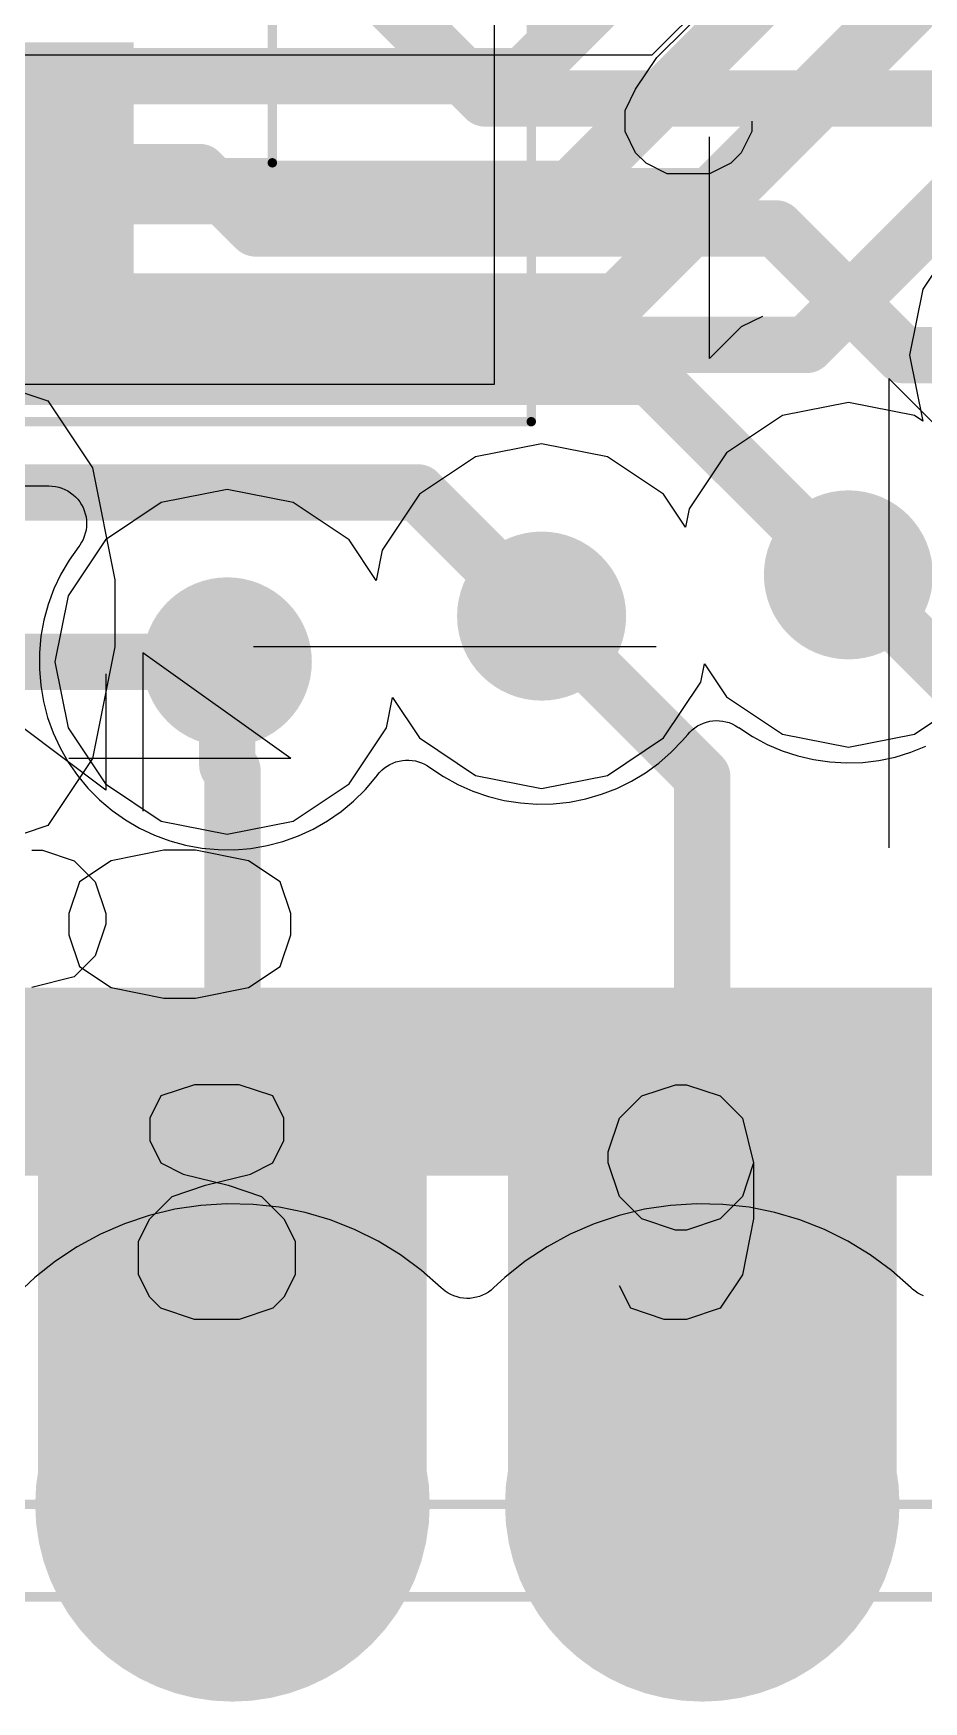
# Model space of a CAD drawing. Header units: millimetres. Extents: x 0 to 559, y 0 to 433.
# Drawn here: x 92.807 to 95.213, y 89.177 to 93.689 of the extents above; entities that cross this region are included whole.
import ezdxf

# ---------------------------------------------------------------- set-up
doc = ezdxf.new("R2010")
doc.units = ezdxf.units.MM
for name, color, linetype in [('BottomLayer', 5, 'Continuous'), ('BottomOverlay', 54, 'Continuous'), ('BottomPaste', 16, 'Continuous'), ('BottomSolder', 6, 'Continuous'), ('KeepOutLayer', 6, 'Continuous'), ('Mechanical10', 56, 'Continuous'), ('Mechanical12', 56, 'Continuous'), ('Mechanical9', 56, 'Continuous'), ('MidLayer1', 16, 'Continuous'), ('MidLayer2', 76, 'Continuous'), ('MultiLayer', 9, 'Continuous'), ('TopLayer', 1, 'Continuous'), ('TopOverlay', 2, 'Continuous'), ('TopPaste', 8, 'Continuous'), ('TopSolder', 216, 'Continuous'), ('ViaHoleLayer', 16, 'Continuous')]:
    doc.layers.add(name, color=color, linetype=linetype)

# ---------------------------------------------------------------- blocks, each defined once
blk = doc.blocks.new('NCS36510_98')
at = {"layer": 'Mechanical10', "const_width": 0.0254}
for points in [[(-2.8001, 2.1999), (-2.8001, -2.8001)], [(-2.8001, -2.8001), (2.8001, -2.8001)]]:
    blk.add_lwpolyline(points, dxfattribs=at)
at = {"layer": 'Mechanical10', "const_width": 0.0127}
blk.add_lwpolyline([(-2.8064, -2.8001, 1), (-2.7937, -2.8001, 1)], format="xyb", close=True, dxfattribs=at)
blk.add_lwpolyline([(-2.8064, -2.8001, 1), (-2.7937, -2.8001, 1)], format="xyb", close=True, dxfattribs=at)
at = {"layer": 'Mechanical12'}
for p, q in [((-3.4, -3.4), (-3.4, 3.4)), ((3.4, -3.4), (-3.4, -3.4))]:
    blk.add_line(p, q, dxfattribs=at)
at = {"layer": 'Mechanical9'}
for p, q in [((-5.0018, -2.2642), (-5.0304, -2.1499)), ((-4.6591, -2.1499), (-4.6591, -2.1785)), ((-4.4963, -2.3499), (-4.3249, -2.1214)), ((-4.6591, -2.1785), (-4.6876, -2.2642)), ((-4.8876, -2.2499), (-4.9733, -2.2785)), ((-4.8305, -2.2499), (-4.8876, -2.2499)), ((-4.7448, -2.2785), (-4.8305, -2.2499)), ((-4.4106, -2.8498), (-4.4106, -2.2499)), ((-4.9733, -2.2785), (-5.0304, -2.3642)), ((-4.9447, -2.3213), (-5.0018, -2.2642)), ((-4.6876, -2.2642), (-4.7448, -2.3213)), ((-4.6876, -2.3642), (-4.7448, -2.2785)), ((-4.859, -2.3499), (-4.9447, -2.3213)), ((-4.7448, -2.3213), (-4.8305, -2.3499)), ((-5.0304, -2.3642), (-5.059, -2.507)), ((-4.8305, -2.3499), (-4.859, -2.3499)), ((-4.6591, -2.507), (-4.6876, -2.3642)), ((-4.1821, -2.3499), (-4.4963, -2.3499)), ((-4.125, -2.4499), (-4.5534, -2.4499)), ((-4.4106, -2.8498), (-4.125, -2.4499)), ((-5.059, -2.507), (-5.059, -2.5927)), ((-4.6591, -2.5927), (-4.6591, -2.507)), ((-5.059, -2.5927), (-5.0304, -2.7355)), ((-4.6876, -2.7355), (-4.6591, -2.5927)), ((-5.0304, -2.7355), (-4.9733, -2.8212)), ((-4.7448, -2.8212), (-4.6876, -2.7355)), ((-4.9733, -2.8212), (-4.8876, -2.8498)), ((-4.8305, -2.8498), (-4.7448, -2.8212)), ((-4.8876, -2.8498), (-4.8305, -2.8498)), ((-2.8013, -3.8108), (-2.7727, -3.7822)), ((-2.7727, -3.7822), (-2.7156, -3.7536)), ((-2.7156, -3.7536), (-2.6585, -3.7536)), ((-2.6585, -3.7536), (-2.6013, -3.7822)), ((-2.6013, -3.7822), (-2.5156, -3.8393)), ((-2.8298, -3.8679), (-2.8013, -3.8108)), ((-2.8298, -3.9821), (-2.8298, -3.8679)), ((-2.5156, -3.8393), (-2.23, -4.125)), ((-3.244, -4.0678), (-3.3297, -3.9821)), ((-3.3297, -3.9821), (-2.7299, -3.9821)), ((-2.8013, -4.0393), (-2.8298, -3.9821)), ((-2.7727, -4.0678), (-2.8013, -4.0393)), ((-3.2155, -4.125), (-3.244, -4.0678)), ((-2.7156, -4.0964), (-2.7727, -4.0678)), ((-2.687, -4.0964), (-2.7156, -4.0964))]:
    blk.add_line(p, q, dxfattribs=at)
at = {"layer": 'TopLayer'}
blk.add_solid([(-3.15, -2.0999), (-3.15, -2.3999), (-2.5, -2.0999), (-2.5, -2.3999)], dxfattribs=at)
at = {"layer": 'TopOverlay', "const_width": 0.0254}
for points in [[(-3.5001, 2.5999), (-3.5001, -3.5001)], [(-3.5001, -3.5001), (3.5001, -3.5001)]]:
    blk.add_lwpolyline(points, dxfattribs=at)
at = {"layer": 'TopOverlay', "const_width": 0.0127}
blk.add_lwpolyline([(-3.5065, -3.5001, 1), (-3.4938, -3.5001, 1)], format="xyb", close=True, dxfattribs=at)
blk.add_lwpolyline([(-3.5065, -3.5001, 1), (-3.4938, -3.5001, 1)], format="xyb", close=True, dxfattribs=at)
at = {"layer": 'TopPaste'}
blk.add_solid([(-3.15, -2.0999), (-3.15, -2.3999), (-2.5, -2.0999), (-2.5, -2.3999)], dxfattribs=at)
at = {"layer": 'TopSolder'}
blk.add_solid([(-3.1754, -2.0745), (-3.1754, -2.4253), (-2.4746, -2.0745), (-2.4746, -2.4253)], dxfattribs=at)
blk = doc.blocks.new('11X1MM_BOT_PAD_1_TO_11_SMD_100')
at = {"layer": 'BottomLayer'}
for points in [[(2.04, -0.5), (3.04, -0.5), (2.04, 0.5), (3.04, 0.5)], [(3.31, -0.5), (4.31, -0.5), (3.31, 0.5), (4.31, 0.5)]]:
    blk.add_solid(points, dxfattribs=at)
at = {"layer": 'BottomPaste'}
for points in [[(2.04, -0.5), (3.04, -0.5), (2.04, 0.5), (3.04, 0.5)], [(3.31, -0.5), (4.31, -0.5), (3.31, 0.5), (4.31, 0.5)]]:
    blk.add_solid(points, dxfattribs=at)
at = {"layer": 'BottomSolder'}
for points in [[(2.0146, -0.5254), (3.0654, -0.5254), (2.0146, 0.5254), (3.0654, 0.5254)], [(3.2846, -0.5254), (4.3354, -0.5254), (3.2846, 0.5254), (4.3354, 0.5254)]]:
    blk.add_solid(points, dxfattribs=at)
at = {"layer": 'Mechanical12', "const_width": 0.0254}
for points in [[(-7.1001, 0.7501), (7.1001, 0.7501)], [(-7.1001, -0.7501), (7.1001, -0.7501)]]:
    blk.add_lwpolyline(points, dxfattribs=at)
at = {"layer": 'Mechanical9'}
for p, q in [((2.4372, 0.6349), (2.3465, 0.6046)), ((2.5581, 0.6349), (2.4372, 0.6349)), ((2.6488, 0.6046), (2.5581, 0.6349)), ((3.6467, 0.6046), (3.7374, 0.6349)), ((3.7374, 0.6349), (3.7676, 0.6349)), ((3.7676, 0.6349), (3.8583, 0.6046)), ((2.3465, 0.6046), (2.3162, 0.5442)), ((2.679, 0.5442), (2.6488, 0.6046)), ((3.5862, 0.5442), (3.6467, 0.6046)), ((3.8583, 0.6046), (3.9188, 0.5442)), ((2.3162, 0.5442), (2.3162, 0.4837)), ((2.679, 0.4837), (2.679, 0.5442)), ((3.556, 0.4535), (3.5862, 0.5442)), ((3.9188, 0.5442), (3.949, 0.4232)), ((2.3162, 0.4837), (2.3465, 0.4232)), ((2.6488, 0.4232), (2.679, 0.4837)), ((3.556, 0.4232), (3.556, 0.4535)), ((2.3465, 0.4232), (2.4069, 0.393)), ((2.5883, 0.393), (2.6488, 0.4232)), ((3.5862, 0.3325), (3.556, 0.4232)), ((3.949, 0.4232), (3.9188, 0.3325)), ((3.949, 0.4232), (3.949, 0.2721)), ((2.3767, 0.3325), (2.4674, 0.3628)), ((2.4069, 0.393), (2.5279, 0.3628)), ((2.4674, 0.3628), (2.5883, 0.393)), ((2.5279, 0.3628), (2.6185, 0.3325)), ((2.3162, 0.2721), (2.3767, 0.3325)), ((2.6185, 0.3325), (2.679, 0.2721)), ((3.6467, 0.2721), (3.5862, 0.3325)), ((3.9188, 0.3325), (3.8583, 0.2721)), ((2.286, 0.2116), (2.3162, 0.2721)), ((2.679, 0.2721), (2.7092, 0.2116)), ((3.7374, 0.2419), (3.6467, 0.2721)), ((3.8583, 0.2721), (3.7676, 0.2419)), ((3.949, 0.2721), (3.9188, 0.1209)), ((3.7676, 0.2419), (3.7374, 0.2419)), ((2.286, 0.1209), (2.286, 0.2116)), ((2.7092, 0.2116), (2.7092, 0.1209)), ((2.3162, 0.0605), (2.286, 0.1209)), ((2.7092, 0.1209), (2.679, 0.0605)), ((3.6165, 0.0302), (3.5862, 0.0907)), ((3.9188, 0.1209), (3.8583, 0.0302)), ((2.3465, 0.0302), (2.3162, 0.0605)), ((2.679, 0.0605), (2.6488, 0.0302)), ((2.4372, 0), (2.3465, 0.0302)), ((2.5581, 0), (2.4372, 0)), ((2.6488, 0.0302), (2.5581, 0)), ((3.7072, 0), (3.6165, 0.0302)), ((3.7676, 0), (3.7072, 0)), ((3.8583, 0.0302), (3.7676, 0))]:
    blk.add_line(p, q, dxfattribs=at)

msp = doc.modelspace()

# ---------------------------------------------------------------- linework, layer by layer
at = {"layer": 'BottomLayer', "const_width": 0.1524}
for points in [[(94.1324, 93.5736), (95.3008, 94.742)], [(94.2589, 93.2688), (95.6056, 94.6155)], [(94.3854, 92.964), (95.9104, 94.489)], [(88.5695, 93.5736), (94.1324, 93.5736)], [(88.4431, 93.2688), (94.2589, 93.2688)], [(88.3166, 92.964), (94.3854, 92.964)], [(95.0102, 92.2246), (95.885, 91.3498)], [(94.1807, 92.1131), (94.615, 91.6788)], [(93.331, 91.71), (93.331, 91.9894)], [(93.331, 91.71), (93.345, 91.696)], [(93.345, 90.2109), (93.345, 91.696)], [(94.615, 90.2109), (94.615, 91.6788)], [(93.345, 89.7108), (93.345, 90.2109)], [(94.615, 89.7108), (94.615, 90.2109)]]:
    msp.add_lwpolyline(points, dxfattribs=at)
at = {"layer": 'BottomLayer'}
for points, const_width in [([(94.0943, 93.5736, 1), (94.1705, 93.5736, 1)], 0.0762), ([(94.0943, 93.5736, 1), (94.1705, 93.5736, 1)], 0.0762), ([(94.2208, 93.2688, 1), (94.297, 93.2688, 1)], 0.0762), ([(94.2208, 93.2688, 1), (94.297, 93.2688, 1)], 0.0762), ([(94.3473, 92.964, 1), (94.4235, 92.964, 1)], 0.0762), ([(94.3473, 92.964, 1), (94.4235, 92.964, 1)], 0.0762), ([(94.9086, 92.2246, 1), (95.1118, 92.2246, 1)], 0.2032), ([(94.0791, 92.1131, 1), (94.2823, 92.1131, 1)], 0.2032), ([(94.9721, 92.2246, 1), (95.0483, 92.2246, 1)], 0.0762), ([(93.2294, 91.9894, 1), (93.4326, 91.9894, 1)], 0.2032), ([(94.1426, 92.1131, 1), (94.2188, 92.1131, 1)], 0.0762), ([(93.2929, 91.9894, 1), (93.3691, 91.9894, 1)], 0.0762), ([(93.2929, 91.71, 1), (93.3691, 91.71, 1)], 0.0762), ([(93.2929, 91.71, 1), (93.3691, 91.71, 1)], 0.0762), ([(93.3069, 91.696, 1), (93.3831, 91.696, 1)], 0.0762), ([(93.3069, 91.696, 1), (93.3831, 91.696, 1)], 0.0762), ([(94.5769, 91.6788, 1), (94.6531, 91.6788, 1)], 0.0762), ([(94.5769, 91.6788, 1), (94.6531, 91.6788, 1)], 0.0762), ([(93.3069, 90.2109, 1), (93.3831, 90.2109, 1)], 0.0762), ([(93.3069, 90.2109, 1), (93.3831, 90.2109, 1)], 0.0762), ([(94.5769, 90.2109, 1), (94.6531, 90.2109, 1)], 0.0762), ([(94.5769, 90.2109, 1), (94.6531, 90.2109, 1)], 0.0762), ([(93.091, 89.7108, 1), (93.599, 89.7108, 1)], 0.508), ([(94.361, 89.7108, 1), (94.869, 89.7108, 1)], 0.508), ([(93.3069, 89.7108, 1), (93.3831, 89.7108, 1)], 0.0762), ([(94.5769, 89.7108, 1), (94.6531, 89.7108, 1)], 0.0762)]:
    msp.add_lwpolyline(points, format="xyb", close=True, dxfattribs=dict(at, const_width=const_width))
at = {"layer": 'BottomOverlay'}
for p, q in [((92.6645, 92.7557), (92.8459, 92.6952)), ((95.3007, 92.5743), (95.1193, 92.7557)), ((95.1193, 92.7557), (95.1193, 91.486)), ((92.8459, 92.6952), (92.9668, 92.5138)), ((92.9668, 92.5138), (93.0273, 92.2115)), ((93.0273, 92.2115), (93.0273, 92.0301)), ((93.0273, 92.0301), (92.9668, 91.7278)), ((94.4905, 92.0301), (93.4022, 92.0301)), ((92.9668, 91.7278), (92.8459, 91.5464)), ((92.8459, 91.5464), (92.6645, 91.486))]:
    msp.add_line(p, q, dxfattribs=at)
at = {"layer": 'BottomSolder'}
for points, const_width in [([(94.8959, 92.2246, 1), (95.1245, 92.2246, 1)], 0.2286), ([(94.0664, 92.1131, 1), (94.295, 92.1131, 1)], 0.2286), ([(93.2167, 91.9894, 1), (93.4453, 91.9894, 1)], 0.2286), ([(93.0783, 89.7108, 1), (93.6117, 89.7108, 1)], 0.5334), ([(94.3483, 89.7108, 1), (94.8817, 89.7108, 1)], 0.5334)]:
    msp.add_lwpolyline(points, format="xyb", close=True, dxfattribs=dict(at, const_width=const_width))
at = {"layer": 'KeepOutLayer', "const_width": 0.0254}
msp.add_lwpolyline([(72.6181, 89.7108), (99.2604, 89.7108)], dxfattribs=at)
at = {"layer": 'MidLayer1'}
for p, q in [((95.312, 93.1486), (95.211, 92.9974)), ((95.211, 92.9974), (95.1755, 92.819)), ((95.1755, 92.819), (95.211, 92.6406)), ((95.0102, 92.6908), (94.8318, 92.6553)), ((95.1886, 92.6553), (95.0102, 92.6908)), ((94.8318, 92.6553), (94.6806, 92.5542)), ((95.2113, 92.6401), (95.1886, 92.6553)), ((95.211, 92.6406), (95.2113, 92.6401)), ((94.0023, 92.5438), (93.851, 92.4427)), ((94.1807, 92.5793), (94.0023, 92.5438)), ((94.359, 92.5438), (94.1807, 92.5793)), ((94.5103, 92.4427), (94.359, 92.5438)), ((94.6806, 92.5542), (94.5796, 92.403)), ((93.331, 92.4556), (93.1526, 92.4201)), ((93.5094, 92.4201), (93.331, 92.4556)), ((93.1526, 92.4201), (93.0014, 92.319)), ((93.6607, 92.319), (93.5094, 92.4201)), ((93.851, 92.4427), (93.75, 92.2915)), ((94.5697, 92.3537), (94.5103, 92.4427)), ((94.5796, 92.403), (94.5697, 92.3537)), ((93.0014, 92.319), (92.9004, 92.1678)), ((93.7337, 92.2097), (93.6607, 92.319)), ((93.75, 92.2915), (93.7337, 92.2097)), ((92.9004, 92.1678), (92.8649, 91.9894)), ((92.8649, 91.9894), (92.9004, 91.811)), ((94.6113, 91.9347), (94.6211, 91.984)), ((94.6211, 91.984), (94.6806, 91.895)), ((94.5103, 91.7835), (94.6113, 91.9347)), ((93.7617, 91.811), (93.778, 91.8928)), ((93.778, 91.8928), (93.851, 91.7835)), ((94.6806, 91.895), (94.8318, 91.7939)), ((95.1886, 91.7939), (95.3398, 91.895)), ((92.9004, 91.811), (93.0014, 91.6598)), ((93.6607, 91.6598), (93.7617, 91.811)), ((93.851, 91.7835), (94.0023, 91.6824)), ((94.359, 91.6824), (94.5103, 91.7835)), ((94.8318, 91.7939), (95.0102, 91.7584)), ((95.0102, 91.7584), (95.1886, 91.7939)), ((94.0023, 91.6824), (94.1807, 91.6469)), ((94.1807, 91.6469), (94.359, 91.6824)), ((93.0014, 91.6598), (93.1526, 91.5587)), ((93.5094, 91.5587), (93.6607, 91.6598)), ((93.1526, 91.5587), (93.331, 91.5232)), ((93.331, 91.5232), (93.5094, 91.5587)), ((93.1891, 90.509), (93.1201, 90.4924)), ((93.2593, 90.5195), (93.1891, 90.509)), ((93.3301, 90.5239), (93.2593, 90.5195)), ((93.401, 90.5221), (93.3301, 90.5239)), ((93.4715, 90.5142), (93.401, 90.5221)), ((93.5411, 90.5001), (93.4715, 90.5142)), ((94.4591, 90.509), (94.3901, 90.4924)), ((94.5293, 90.5195), (94.4591, 90.509)), ((94.6001, 90.5239), (94.5293, 90.5195)), ((94.671, 90.5221), (94.6001, 90.5239)), ((94.7415, 90.5142), (94.671, 90.5221)), ((94.8111, 90.5001), (94.7415, 90.5142)), ((93.0529, 90.4698), (92.9878, 90.4414)), ((93.1201, 90.4924), (93.0529, 90.4698)), ((93.6091, 90.48), (93.5411, 90.5001)), ((93.6751, 90.4541), (93.6091, 90.48)), ((94.3229, 90.4698), (94.2578, 90.4414)), ((94.3901, 90.4924), (94.3229, 90.4698)), ((94.8791, 90.48), (94.8111, 90.5001)), ((94.9451, 90.4541), (94.8791, 90.48)), ((92.9878, 90.4414), (92.9255, 90.4075)), ((93.7387, 90.4225), (93.6751, 90.4541)), ((93.7992, 90.3854), (93.7387, 90.4225)), ((94.2578, 90.4414), (94.1955, 90.4075)), ((95.0087, 90.4225), (94.9451, 90.4541)), ((95.0692, 90.3854), (95.0087, 90.4225)), ((92.9255, 90.4075), (92.8664, 90.3683)), ((93.8563, 90.3433), (93.7992, 90.3854)), ((94.1955, 90.4075), (94.1364, 90.3683)), ((95.1263, 90.3433), (95.0692, 90.3854)), ((92.8109, 90.3241), (92.7806, 90.2962)), ((92.8664, 90.3683), (92.8109, 90.3241)), ((93.9095, 90.2963), (93.8563, 90.3433)), ((94.0809, 90.3241), (94.0506, 90.2962)), ((94.1364, 90.3683), (94.0809, 90.3241)), ((95.1795, 90.2963), (95.1263, 90.3433)), ((93.9094, 90.2962), (93.9095, 90.2963)), ((93.9133, 90.2927), (93.9094, 90.2962)), ((93.9203, 90.2872), (93.9133, 90.2927)), ((93.9277, 90.2823), (93.9203, 90.2872)), ((93.9354, 90.2781), (93.9277, 90.2823)), ((94.0292, 90.2805), (94.0213, 90.2766)), ((94.0368, 90.2851), (94.0292, 90.2805)), ((94.0439, 90.2904), (94.0368, 90.2851)), ((94.0506, 90.2963), (94.0439, 90.2904)), ((94.0506, 90.2962), (94.0506, 90.2963)), ((95.1794, 90.2962), (95.1795, 90.2963)), ((95.1833, 90.2927), (95.1794, 90.2962)), ((95.1903, 90.2872), (95.1833, 90.2927)), ((95.1977, 90.2823), (95.1903, 90.2872)), ((95.2054, 90.2781), (95.1977, 90.2823)), ((93.9436, 90.2745), (93.9354, 90.2781)), ((93.952, 90.2717), (93.9436, 90.2745)), ((93.9606, 90.2697), (93.952, 90.2717)), ((93.9694, 90.2683), (93.9606, 90.2697)), ((93.9782, 90.2678), (93.9694, 90.2683)), ((93.9871, 90.268), (93.9782, 90.2678)), ((93.9959, 90.269), (93.9871, 90.268)), ((94.0046, 90.2708), (93.9959, 90.269)), ((94.0131, 90.2733), (94.0046, 90.2708)), ((94.0213, 90.2766), (94.0131, 90.2733)), ((95.2136, 90.2745), (95.2054, 90.2781))]:
    msp.add_line(p, q, dxfattribs=at)
for points, const_width in [([(94.9086, 92.2246, 1), (95.1118, 92.2246, 1)], 0.2032), ([(94.0791, 92.1131, 1), (94.2823, 92.1131, 1)], 0.2032), ([(93.2294, 91.9894, 1), (93.4326, 91.9894, 1)], 0.2032), ([(93.091, 89.7108, 1), (93.599, 89.7108, 1)], 0.508), ([(94.361, 89.7108, 1), (94.869, 89.7108, 1)], 0.508)]:
    msp.add_lwpolyline(points, format="xyb", close=True, dxfattribs=dict(at, const_width=const_width))
at = {"layer": 'MidLayer2'}
for p, q in [((95.3003, 94.4514), (94.4791, 93.63)), ((94.4791, 93.63), (87.9091, 93.63)), ((89.169, 92.4651), (92.8489, 92.4651)), ((92.8489, 92.4651), (92.8578, 92.4648)), ((92.8578, 92.4648), (92.8666, 92.4636)), ((92.8666, 92.4636), (92.8752, 92.4617)), ((92.8752, 92.4617), (92.8837, 92.459)), ((92.8837, 92.459), (92.8919, 92.4556)), ((92.8919, 92.4556), (92.8997, 92.4515)), ((92.8997, 92.4515), (92.9072, 92.4468)), ((92.9072, 92.4468), (92.9142, 92.4414)), ((92.9142, 92.4414), (92.9208, 92.4354)), ((92.9208, 92.4354), (92.9268, 92.4289)), ((92.9268, 92.4289), (92.9322, 92.4218)), ((92.9322, 92.4218), (92.9369, 92.4143)), ((92.9369, 92.4143), (92.941, 92.4065)), ((92.941, 92.4065), (92.9444, 92.3983)), ((92.9444, 92.3983), (92.9471, 92.3898)), ((92.9471, 92.3898), (92.949, 92.3812)), ((92.949, 92.3812), (92.9502, 92.3724)), ((92.9502, 92.3547), (92.949, 92.3459)), ((92.9502, 92.3724), (92.9505, 92.3635)), ((92.9505, 92.3635), (92.9502, 92.3547)), ((92.9369, 92.3127), (92.9322, 92.3053)), ((92.941, 92.3206), (92.9369, 92.3127)), ((92.9444, 92.3288), (92.941, 92.3206)), ((92.9471, 92.3372), (92.9444, 92.3288)), ((92.949, 92.3459), (92.9471, 92.3372)), ((92.9036, 92.2648), (92.8812, 92.2265)), ((92.9292, 92.301), (92.9036, 92.2648)), ((92.9322, 92.3053), (92.9292, 92.3011)), ((92.9292, 92.3011), (92.9292, 92.301)), ((92.8812, 92.2265), (92.8622, 92.1864)), ((92.8622, 92.1864), (92.8469, 92.1448)), ((92.8469, 92.1448), (92.8352, 92.102)), ((92.8352, 92.102), (92.8272, 92.0584)), ((92.8272, 92.0584), (92.8231, 92.0142)), ((92.8231, 92.0142), (92.8229, 91.9699)), ((92.8229, 91.9699), (92.8265, 91.9256)), ((92.8265, 91.9256), (92.834, 91.8819)), ((92.834, 91.8819), (92.8453, 91.839)), ((92.8453, 91.839), (92.8602, 91.7972)), ((94.5949, 91.811), (94.6023, 91.8159)), ((94.6023, 91.8159), (94.6101, 91.8201)), ((94.6101, 91.8201), (94.6182, 91.8237)), ((94.6182, 91.8237), (94.6266, 91.8265)), ((94.6266, 91.8265), (94.6353, 91.8285)), ((94.6353, 91.8285), (94.644, 91.8298)), ((94.644, 91.8298), (94.6529, 91.8304)), ((94.6529, 91.8304), (94.6617, 91.8301)), ((94.6617, 91.8301), (94.6705, 91.8291)), ((94.6705, 91.8291), (94.6792, 91.8274)), ((94.6792, 91.8274), (94.6877, 91.8249)), ((94.6877, 91.8249), (94.696, 91.8216)), ((94.696, 91.8216), (94.7039, 91.8176)), ((94.7039, 91.8176), (94.7115, 91.813)), ((94.7115, 91.813), (94.7138, 91.8113)), ((92.8602, 91.7972), (92.8788, 91.7569)), ((94.5311, 91.7447), (94.5619, 91.7766)), ((94.5619, 91.7766), (94.5756, 91.7928)), ((94.5756, 91.7928), (94.5757, 91.7928)), ((94.5757, 91.7928), (94.5816, 91.7994)), ((94.5816, 91.7994), (94.588, 91.8055)), ((94.588, 91.8055), (94.5949, 91.811)), ((94.7138, 91.8113), (94.7138, 91.8114)), ((94.7138, 91.8114), (94.751, 91.7871)), ((94.751, 91.7871), (94.7901, 91.7662)), ((92.8788, 91.7569), (92.9007, 91.7184)), ((93.7955, 91.7211), (93.8042, 91.7227)), ((93.8042, 91.7227), (93.813, 91.7236)), ((93.813, 91.7236), (93.8219, 91.7237)), ((93.8219, 91.7237), (93.8307, 91.7229)), ((93.8307, 91.7229), (93.8394, 91.7215)), ((94.4977, 91.7155), (94.5311, 91.7447)), ((94.7901, 91.7662), (94.8309, 91.7488)), ((94.8309, 91.7488), (94.873, 91.735)), ((94.873, 91.735), (94.9162, 91.7249)), ((94.9162, 91.7249), (94.9602, 91.7186)), ((95.0488, 91.7176), (95.0928, 91.7229)), ((95.0928, 91.7229), (95.1362, 91.732)), ((95.1362, 91.732), (95.1787, 91.7448)), ((95.1787, 91.7448), (95.2199, 91.7613)), ((92.9007, 91.7184), (92.926, 91.6819)), ((92.926, 91.6819), (92.9543, 91.6478)), ((93.7042, 91.6439), (93.7328, 91.6778)), ((93.7328, 91.6778), (93.7372, 91.6833)), ((93.7371, 91.6834), (93.7428, 91.6902)), ((93.7372, 91.6833), (93.7371, 91.6834)), ((93.7428, 91.6902), (93.749, 91.6965)), ((93.749, 91.6965), (93.7557, 91.7023)), ((93.7557, 91.7023), (93.763, 91.7074)), ((93.763, 91.7074), (93.7706, 91.7119)), ((93.7706, 91.7119), (93.7786, 91.7157)), ((93.7786, 91.7157), (93.7869, 91.7188)), ((93.7869, 91.7188), (93.7955, 91.7211)), ((93.8394, 91.7215), (93.848, 91.7192)), ((93.848, 91.7192), (93.8564, 91.7163)), ((93.8564, 91.7163), (93.8644, 91.7126)), ((93.8644, 91.7126), (93.8721, 91.7082)), ((93.8721, 91.7082), (93.8787, 91.7039)), ((93.8787, 91.7039), (93.8787, 91.704)), ((93.8787, 91.704), (93.9155, 91.6792)), ((93.9155, 91.6792), (93.9543, 91.6577)), ((94.4238, 91.6665), (94.4618, 91.6894)), ((94.4618, 91.6894), (94.4977, 91.7155)), ((94.9602, 91.7186), (95.0044, 91.7161)), ((95.0044, 91.7161), (95.0488, 91.7176)), ((92.9543, 91.6478), (92.9855, 91.6163)), ((93.6726, 91.6127), (93.7042, 91.6439)), ((93.9543, 91.6577), (93.9949, 91.6397)), ((93.9949, 91.6397), (94.0368, 91.6254)), ((94.3426, 91.6311), (94.384, 91.647)), ((94.384, 91.647), (94.4238, 91.6665)), ((92.9855, 91.6163), (93.0194, 91.5876)), ((93.0194, 91.5876), (93.0556, 91.562)), ((93.6385, 91.5844), (93.6726, 91.6127)), ((94.0368, 91.6254), (94.0799, 91.6147)), ((94.0799, 91.6147), (94.1237, 91.6078)), ((94.1237, 91.6078), (94.168, 91.6047)), ((94.168, 91.6047), (94.2123, 91.6056)), ((94.2123, 91.6056), (94.2564, 91.6103)), ((94.2564, 91.6103), (94.3, 91.6188)), ((94.3, 91.6188), (94.3426, 91.6311)), ((93.0556, 91.562), (93.0939, 91.5396)), ((93.5635, 91.5371), (93.602, 91.5591)), ((93.602, 91.5591), (93.6385, 91.5844)), ((93.0939, 91.5396), (93.134, 91.5206)), ((93.134, 91.5206), (93.1756, 91.5052)), ((93.1756, 91.5052), (93.2184, 91.4935)), ((93.4385, 91.4924), (93.4814, 91.5036)), ((93.4814, 91.5036), (93.5232, 91.5186)), ((93.5232, 91.5186), (93.5635, 91.5371)), ((93.2184, 91.4935), (93.262, 91.4856)), ((93.262, 91.4856), (93.3062, 91.4815)), ((93.3062, 91.4815), (93.3506, 91.4813)), ((93.3506, 91.4813), (93.3948, 91.4849)), ((93.3948, 91.4849), (93.4385, 91.4924)), ((93.1891, 90.509), (93.1201, 90.4924)), ((93.2593, 90.5195), (93.1891, 90.509)), ((93.3301, 90.5239), (93.2593, 90.5195)), ((93.401, 90.5221), (93.3301, 90.5239)), ((93.4715, 90.5142), (93.401, 90.5221)), ((93.5411, 90.5001), (93.4715, 90.5142)), ((94.4591, 90.509), (94.3901, 90.4924)), ((94.5293, 90.5195), (94.4591, 90.509)), ((94.6001, 90.5239), (94.5293, 90.5195)), ((94.671, 90.5221), (94.6001, 90.5239)), ((94.7415, 90.5142), (94.671, 90.5221)), ((94.8111, 90.5001), (94.7415, 90.5142)), ((93.0529, 90.4698), (92.9878, 90.4414)), ((93.1201, 90.4924), (93.0529, 90.4698)), ((93.6091, 90.48), (93.5411, 90.5001)), ((93.6751, 90.4541), (93.6091, 90.48)), ((94.3229, 90.4698), (94.2578, 90.4414)), ((94.3901, 90.4924), (94.3229, 90.4698)), ((94.8791, 90.48), (94.8111, 90.5001)), ((94.9451, 90.4541), (94.8791, 90.48)), ((92.9878, 90.4414), (92.9255, 90.4075)), ((93.7387, 90.4225), (93.6751, 90.4541)), ((93.7992, 90.3854), (93.7387, 90.4225)), ((94.2578, 90.4414), (94.1955, 90.4075)), ((95.0087, 90.4225), (94.9451, 90.4541)), ((95.0692, 90.3854), (95.0087, 90.4225)), ((92.9255, 90.4075), (92.8664, 90.3683)), ((93.8563, 90.3433), (93.7992, 90.3854)), ((94.1955, 90.4075), (94.1364, 90.3683)), ((95.1263, 90.3433), (95.0692, 90.3854)), ((92.8109, 90.3241), (92.7806, 90.2962)), ((92.8664, 90.3683), (92.8109, 90.3241)), ((93.9095, 90.2963), (93.8563, 90.3433)), ((94.0809, 90.3241), (94.0506, 90.2962)), ((94.1364, 90.3683), (94.0809, 90.3241)), ((95.1795, 90.2963), (95.1263, 90.3433)), ((93.9094, 90.2962), (93.9095, 90.2963)), ((93.9133, 90.2927), (93.9094, 90.2962)), ((93.9203, 90.2872), (93.9133, 90.2927)), ((93.9277, 90.2823), (93.9203, 90.2872)), ((93.9354, 90.2781), (93.9277, 90.2823)), ((94.0292, 90.2805), (94.0213, 90.2766)), ((94.0368, 90.2851), (94.0292, 90.2805)), ((94.0439, 90.2904), (94.0368, 90.2851)), ((94.0506, 90.2963), (94.0439, 90.2904)), ((94.0506, 90.2962), (94.0506, 90.2963)), ((95.1794, 90.2962), (95.1795, 90.2963)), ((95.1833, 90.2927), (95.1794, 90.2962)), ((95.1903, 90.2872), (95.1833, 90.2927)), ((95.1977, 90.2823), (95.1903, 90.2872)), ((95.2054, 90.2781), (95.1977, 90.2823)), ((93.9436, 90.2745), (93.9354, 90.2781)), ((93.952, 90.2717), (93.9436, 90.2745)), ((93.9606, 90.2697), (93.952, 90.2717)), ((93.9694, 90.2683), (93.9606, 90.2697)), ((93.9782, 90.2678), (93.9694, 90.2683)), ((93.9871, 90.268), (93.9782, 90.2678)), ((93.9959, 90.269), (93.9871, 90.268)), ((94.0046, 90.2708), (93.9959, 90.269)), ((94.0131, 90.2733), (94.0046, 90.2708)), ((94.0213, 90.2766), (94.0131, 90.2733)), ((95.2136, 90.2745), (95.2054, 90.2781))]:
    msp.add_line(p, q, dxfattribs=at)
at = {"layer": 'MidLayer2', "const_width": 0.1524}
for points in [[(94.6371, 93.2487), (95.6818, 94.2934)], [(94.8967, 92.8464), (95.8261, 93.7758)], [(88.0671, 93.2487), (94.6371, 93.2487)], [(88.5601, 92.8464), (94.8967, 92.8464)]]:
    msp.add_lwpolyline(points, dxfattribs=at)
at = {"layer": 'MidLayer2'}
for points, const_width in [([(94.599, 93.2487, 1), (94.6752, 93.2487, 1)], 0.0762), ([(94.599, 93.2487, 1), (94.6752, 93.2487, 1)], 0.0762), ([(94.8586, 92.8464, 1), (94.9348, 92.8464, 1)], 0.0762), ([(94.8586, 92.8464, 1), (94.9348, 92.8464, 1)], 0.0762), ([(94.9086, 92.2246, 1), (95.1118, 92.2246, 1)], 0.2032), ([(94.0791, 92.1131, 1), (94.2823, 92.1131, 1)], 0.2032), ([(93.2294, 91.9894, 1), (93.4326, 91.9894, 1)], 0.2032), ([(93.091, 89.7108, 1), (93.599, 89.7108, 1)], 0.508), ([(94.361, 89.7108, 1), (94.869, 89.7108, 1)], 0.508)]:
    msp.add_lwpolyline(points, format="xyb", close=True, dxfattribs=dict(at, const_width=const_width))
at = {"layer": 'MultiLayer'}
for points, const_width in [([(94.9086, 92.2246, 1), (95.1118, 92.2246, 1)], 0.2032), ([(94.0791, 92.1131, 1), (94.2823, 92.1131, 1)], 0.2032), ([(93.2294, 91.9894, 1), (93.4326, 91.9894, 1)], 0.2032), ([(93.091, 89.7108, 1), (93.599, 89.7108, 1)], 0.508), ([(94.361, 89.7108, 1), (94.869, 89.7108, 1)], 0.508)]:
    msp.add_lwpolyline(points, format="xyb", close=True, dxfattribs=dict(at, const_width=const_width))
at = {"layer": 'TopLayer'}
for points, const_width in [([(93.6526, 93.8891), (94.0288, 93.5129)], 0.1524), ([(94.0288, 93.5129), (95.7275, 93.5129)], 0.1524), ([(92.9025, 93.314), (93.2558, 93.314)], 0.1524), ([(93.2558, 93.314), (93.4085, 93.1614)], 0.1524), ([(93.4085, 93.1614), (94.8146, 93.1614)], 0.1524), ([(94.8146, 93.1614), (95.157, 92.819)], 0.1524), ([(95.157, 92.819), (95.6417, 92.819)], 0.1524), ([(92.6579, 92.7603), (94.4745, 92.7603)], 0.1524), ([(94.4745, 92.7603), (95.0102, 92.2246)], 0.1524), ([(92.4646, 92.4476), (93.8461, 92.4476)], 0.1524), ([(93.8461, 92.4476), (94.1807, 92.1131)], 0.1524), ([(92.4288, 91.9894), (93.331, 91.9894)], 0.1524), ([(90.885, 90.8538), (98.0757, 90.8538)], 0.508)]:
    msp.add_lwpolyline(points, dxfattribs=dict(at, const_width=const_width))
for points, const_width in [([(93.9907, 93.5129, 1), (94.0669, 93.5129, 1)], 0.0762), ([(93.9907, 93.5129, 1), (94.0669, 93.5129, 1)], 0.0762), ([(92.8644, 93.314, 1), (92.9406, 93.314, 1)], 0.0762), ([(93.2177, 93.314, 1), (93.2939, 93.314, 1)], 0.0762), ([(93.2177, 93.314, 1), (93.2939, 93.314, 1)], 0.0762), ([(93.3704, 93.1614, 1), (93.4466, 93.1614, 1)], 0.0762), ([(93.3704, 93.1614, 1), (93.4466, 93.1614, 1)], 0.0762), ([(94.7765, 93.1614, 1), (94.8527, 93.1614, 1)], 0.0762), ([(94.7765, 93.1614, 1), (94.8527, 93.1614, 1)], 0.0762), ([(95.1189, 92.819, 1), (95.1951, 92.819, 1)], 0.0762), ([(95.1189, 92.819, 1), (95.1951, 92.819, 1)], 0.0762), ([(94.4364, 92.7603, 1), (94.5126, 92.7603, 1)], 0.0762), ([(94.4364, 92.7603, 1), (94.5126, 92.7603, 1)], 0.0762), ([(93.808, 92.4476, 1), (93.8842, 92.4476, 1)], 0.0762), ([(93.808, 92.4476, 1), (93.8842, 92.4476, 1)], 0.0762), ([(94.9086, 92.2246, 1), (95.1118, 92.2246, 1)], 0.2032), ([(94.0791, 92.1131, 1), (94.2823, 92.1131, 1)], 0.2032), ([(94.9721, 92.2246, 1), (95.0483, 92.2246, 1)], 0.0762), ([(93.2294, 91.9894, 1), (93.4326, 91.9894, 1)], 0.2032), ([(94.1426, 92.1131, 1), (94.2188, 92.1131, 1)], 0.0762), ([(93.2929, 91.9894, 1), (93.3691, 91.9894, 1)], 0.0762), ([(93.091, 89.7108, 1), (93.599, 89.7108, 1)], 0.508), ([(94.361, 89.7108, 1), (94.869, 89.7108, 1)], 0.508)]:
    msp.add_lwpolyline(points, format="xyb", close=True, dxfattribs=dict(at, const_width=const_width))
at = {"layer": 'TopSolder'}
for points, const_width in [([(94.8959, 92.2246, 1), (95.1245, 92.2246, 1)], 0.2286), ([(94.0664, 92.1131, 1), (94.295, 92.1131, 1)], 0.2286), ([(93.2167, 91.9894, 1), (93.4453, 91.9894, 1)], 0.2286), ([(93.0783, 89.7108, 1), (93.6117, 89.7108, 1)], 0.5334), ([(94.3483, 89.7108, 1), (94.8817, 89.7108, 1)], 0.5334)]:
    msp.add_lwpolyline(points, format="xyb", close=True, dxfattribs=dict(at, const_width=const_width))
at = {"layer": 'ViaHoleLayer'}
for points, const_width in [([(94.9594, 92.2246, 1), (95.061, 92.2246, 1)], 0.1016), ([(94.1299, 92.1131, 1), (94.2315, 92.1131, 1)], 0.1016), ([(93.2802, 91.9894, 1), (93.3818, 91.9894, 1)], 0.1016), ([(93.218, 89.7108, 1), (93.472, 89.7108, 1)], 0.254), ([(94.488, 89.7108, 1), (94.742, 89.7108, 1)], 0.254)]:
    msp.add_lwpolyline(points, format="xyb", close=True, dxfattribs=dict(at, const_width=const_width))

# ---------------------------------------------------------------- block references
at = {"rotation": 90}
msp.add_blockref('NCS36510_98', (90.6526, 96.139), dxfattribs=at)
msp.add_blockref('11X1MM_BOT_PAD_1_TO_11_SMD_100', (90.805, 90.2109))

doc.saveas('drawing.dxf')
